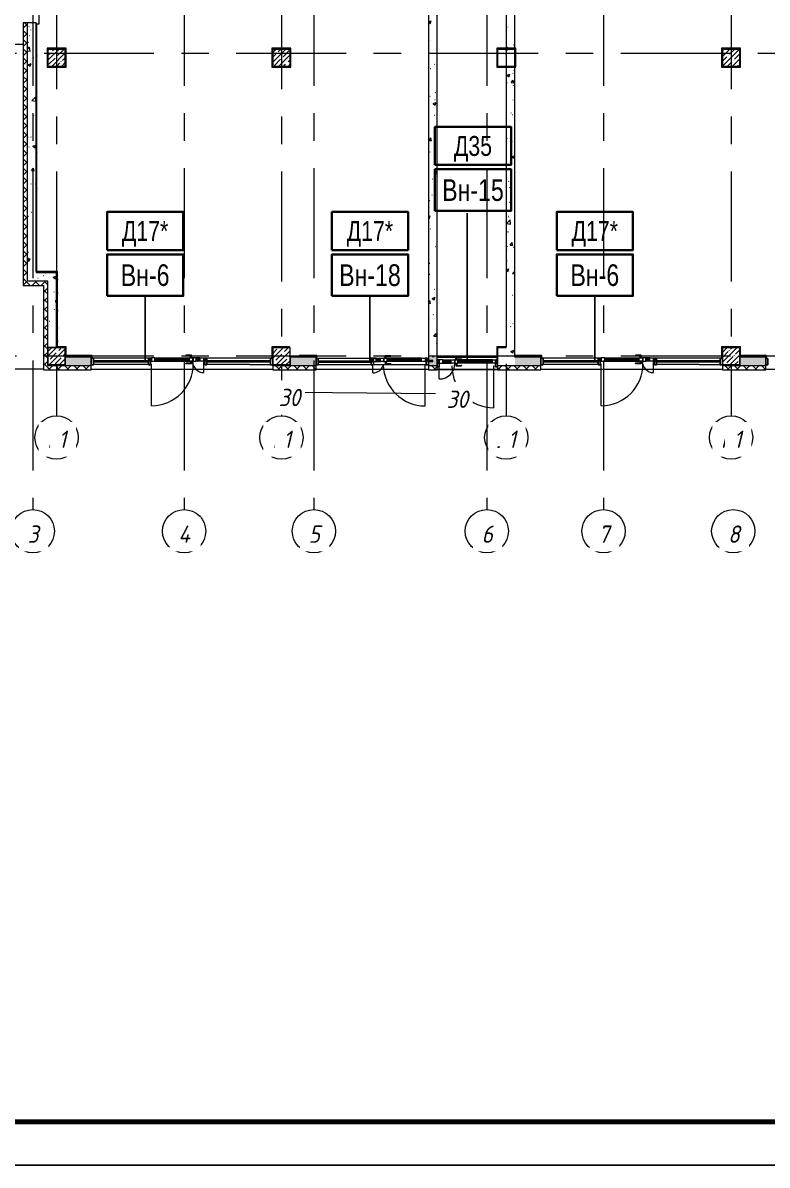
# Model space of a CAD drawing. Header units: metres. Extents: x 50 to 891, y -1294 to 247.
# Drawn here: x 467.6 to 553.7, y -1294 to -1162 of the extents above; entities that cross this region are included whole.
import ezdxf
from ezdxf.enums import TextEntityAlignment as Align

# ---------------------------------------------------------------- set-up
doc = ezdxf.new("R2010")
doc.units = ezdxf.units.M
doc.linetypes.add('Линия сетки', pattern=[22.225, 12.7, -3.175, 3.175, -3.175])
for name, color, linetype, lineweight in [('A-DETL-GENF', 1, 'Continuous', 9), ('A-DOOR', 1, 'Continuous', 9), ('A-GENM', 13, 'Continuous', 9), ('A-GLAZ-CURT', 1, 'Continuous', 9), ('A-GLAZ-CWMG', 1, 'Continuous', 9), ('S-GRID-IDEN', 9, 'Continuous', 9)]:
    doc.layers.add(name, color=color, linetype=linetype, lineweight=lineweight)
for name, color, linetype in [('ВИТРАЖИ', 1, 'Continuous'), ('ДВЕРИ', 5, 'Continuous'), ('МАРКИ', 3, 'Continuous'), ('ПЛАН', 8, 'Continuous'), ('РАМКА', 7, 'Continuous')]:
    doc.layers.add(name, color=color, linetype=linetype)
doc.styles.add('ISOCPEUR_I', font='isocpeui.ttf', dxfattribs={"width": 0.9, "height": 350})
doc.styles.add('ISOCPEUR_I_1', font='isocpeui.ttf', dxfattribs={"width": 0.9, "height": 250})
pattern_1 = [(45, (625.0524, -1463.4442), (-0.5303301, 0.5303301), []), (135, (625.0524, -1463.4442), (-0.5303301, -0.5303301), [])]
pattern_2 = [(50, (625.0524, -1463.4442), (3.643683, -0.31878), [0.381, -4.191]), (355, (625.0524, -1463.444), (-0.704858, 3.821138), [0.3048, -3.3528]), (100.451, (625.356, -1463.4707), (2.93885, 3.502334), [0.3238, -3.5618]), (46.184, (625.0524, -1462.428), (5.42158, -0.840855), [0.5715, -6.2865]), (96.636, (625.504, -1462.498), (4.74805, 4.94855), [0.4857, -5.3427]), (351.184, (625.0524, -1462.428), (4.7481, 4.94851), [0.4572, -5.0292]), (21, (625.5604, -1462.6822), (3.03229, -2.045303), [0.381, -4.191]), (326, (625.5604, -1462.682), (1.23604, 3.683765), [0.3048, -3.3528]), (71.451, (625.813, -1462.8526), (4.26834, 1.638427), [0.3238, -3.5618]), (37.5, (625.0524, -1463.4442), (0.0617735, 1.6911006), [0.03353, -3.27863, 0.03353, -3.37007, -3.3655]), (37.5, (625.0524, -1463.4442), (0.0617735, 1.6911006), [-6.71576, 0.03353, -3.33197]), (7.5, (625.0524, -1463.4442), (1.336394, 2.003611), [0.03353, -1.90703, 0.03353, -3.20243, -1.2827]), (7.5, (625.0524, -1463.4442), (1.336394, 2.003611), [-5.17652, 0.03353, -1.24917]), (327.5, (623.9196, -1463.4442), (2.7118167, -0.1145767), [0.03353, -1.23647, 0.03353, -9.18667]), (327.5, (623.9196, -1463.4442), (2.7118167, -0.1145767), [-1.30353, -3.92887, 0.03353, -5.22427]), (317.5, (623.4116, -1463.4442), (2.962585, 0.508536), [0.03353, -1.61747, 0.03353, -2.59791, -3.7338]), (317.5, (623.4116, -1463.4442), (2.962585, 0.508536), [-4.28244, 0.03353, -3.70027])]
pattern_3 = [(45, (625.0524, -1463.4442), (-0.5702463, 0.5702463), []), (45, (625.62266, -1463.4442), (-0.5702463, 0.5702463), [1.008065, -0.201615, 0.016765, -0.18485])]
pattern_4 = [(0, (625.0524, -1463.44417), (2.032, 0.508), [0.16764, -1.35636, 0.16764, -1.35636, -8.128]), (0, (625.0524, -1463.44417), (2.032, 0.508), [-3.048, 0.16764, -2.88036, 0.16764, -1.35636, -3.556]), (0, (625.0524, -1463.44417), (2.032, 0.508), [-7.62, 0.16764, -0.84836, 0.16764, -2.37236]), (120, (625.8144, -1463.19017), (-1.4559409, 1.5057636), [0.16764, -1.35636, 0.16764, -9.48436]), (120, (625.8144, -1463.19017), (-1.4559409, 1.5057636), [-1.69164, -1.35636, 0.16764, -2.88036, -5.08]), (120, (625.8144, -1463.19017), (-1.4559409, 1.5057636), [-6.096, 0.16764, -1.35636, 0.16764, -3.38836]), (120, (625.8144, -1463.19017), (-1.4559409, 1.5057636), [-7.78764, -0.84836, 0.16764, -2.37236]), (240, (626.0684, -1462.17417), (-0.5760591, -2.0137636), [0.16764, -1.35636, 0.16764, -9.48436]), (240, (626.0684, -1462.17417), (-0.5760591, -2.0137636), [-1.69164, -1.35636, 0.16764, -2.88036, -5.08]), (240, (626.0684, -1462.17417), (-0.5760591, -2.0137636), [-6.096, 0.16764, -1.35636, 0.16764, -3.38836]), (240, (626.0684, -1462.17417), (-0.5760591, -2.0137636), [-7.78764, -0.84836, 0.16764, -2.37236])]

# ---------------------------------------------------------------- blocks, each defined once
blk = doc.blocks.new('Прямоугольный импост - 50 x 150 мм-7358238--1Б')
at = {"layer": 'A-GLAZ-CWMG', "lineweight": 25}
for p, q in [((0, 75), (-50, 75)), ((-50, 75), (-50, -75)), ((0, -75), (0, 75)), ((-50, -75), (0, -75))]:
    blk.add_line(p, q, dxfattribs=at)
blk = doc.blocks.new('Системная панель - С остеклением-7358233--1Б')
at = {"layer": 'A-GLAZ-CURT', "lineweight": 18}
for p, q in [((637.5, 12.5), (-637.5, 12.5)), ((-637.5, 12.5), (-637.5, -12.5)), ((637.5, -12.5), (637.5, 12.5)), ((-637.5, -12.5), (637.5, -12.5))]:
    blk.add_line(p, q, dxfattribs=at)
blk = doc.blocks.new('Системная панель - С остеклением-7358275--1Б')
at = {"layer": 'A-GLAZ-CURT', "lineweight": 18}
for p, q in [((738, 13), (-738, 13)), ((-738, 13), (-738, -12)), ((738, -12), (738, 13)), ((-738, -12), (738, -12))]:
    blk.add_line(p, q, dxfattribs=at)
blk = doc.blocks.new('Прямоугольный импост - 50 x 150 мм-7358204--1Б')
at = {"layer": 'A-GLAZ-CWMG'}
for p, q in [((-385354, -45684), (-386629, -45684)), ((-385354, -45834), (-386629, -45834))]:
    blk.add_line(p, q, dxfattribs=at)
blk = doc.blocks.new('Прямоугольный импост - 50 x 150 мм-7358237--1Б')
at = {"layer": 'A-GLAZ-CWMG', "lineweight": 25}
for p, q in [((-50, 75), (0, 75)), ((-50, -75), (-50, 75)), ((0, 75), (0, -75)), ((0, -75), (-50, -75))]:
    blk.add_line(p, q, dxfattribs=at)
blk = doc.blocks.new('Прямоугольный импост - 50 x 150 мм-7358232--1Б')
at = {"layer": 'A-GLAZ-CWMG', "lineweight": 25}
for p, q in [((-25, 75), (25, 75)), ((-25, -75), (-25, 75)), ((25, 75), (25, -75)), ((25, -75), (-25, -75))]:
    blk.add_line(p, q, dxfattribs=at)
blk = doc.blocks.new('Прямоугольный импост - 50 x 150 мм-1438536--1Б')
at = {"layer": 'A-GLAZ-CWMG'}
for p, q in [((-383019, -45684), (-384004, -45684)), ((-383019, -45834), (-384004, -45834))]:
    blk.add_line(p, q, dxfattribs=at)
blk = doc.blocks.new('Прямоугольный импост - 50 x 150 мм-1446660--1Б')
at = {"layer": 'A-GLAZ-CWMG'}
for p, q in [((-388929, -45689), (-389419, -45689)), ((-388929, -45839), (-389419, -45839))]:
    blk.add_line(p, q, dxfattribs=at)
blk = doc.blocks.new('Дверь полуторка - 1300 x 2440 П _для витража_-7385797--1Б')
at = {"layer": 'A-DETL-GENF'}
for p, q in [((-524, 82), (-606, 82)), ((-606, 82), (-606, 5)), ((-606, 5), (-524, 5)), ((-524, 5), (-524, 82)), ((-524, 82), (276, 82)), ((276, 61), (-524, 61)), ((276, 55), (-524, 55)), ((-524, 39), (276, 39)), ((-524, 35), (276, 35)), ((276, 19), (-524, 19)), ((276, 13), (-524, 13)), ((-524, 5), (281, 5)), ((276, 5), (276, 82)), ((276, 82), (357, 82)), ((357, 5), (276, 5)), ((429, 82), (347, 82)), ((347, 82), (347, 5)), ((347, 5), (429, 5)), ((357, 82), (357, 5)), ((524, 5), (424, 5)), ((429, 5), (429, 82)), ((524, 82), (429, 82)), ((429, 61), (524, 61)), ((429, 55), (524, 55)), ((524, 39), (429, 39)), ((524, 35), (429, 35)), ((429, 19), (524, 19)), ((429, 13), (524, 13)), ((524, 5), (524, 82)), ((524, 82), (605, 82)), ((605, 5), (524, 5)), ((605, 82), (605, 5))]:
    blk.add_line(p, q, dxfattribs=at)
at = {"layer": 'A-DOOR'}
for p, q in [((-651, 5), (-651, 82)), ((-651, 82), (-606, 82)), ((-606, 5), (-651, 5)), ((-606, 82), (-606, 5)), ((605, 5), (605, 82)), ((605, 82), (650, 82)), ((650, 5), (605, 5)), ((605, -258), (605, 5)), ((650, 82), (650, 5)), ((-606, -1023), (-606, -55))]:
    blk.add_line(p, q, dxfattribs=at)
for centre, radius, start, end in [((605, 5), 263, 180, 270), ((-606, -55), 968, 270, 0)]:
    blk.add_arc(centre, radius, start, end, dxfattribs=at)
at = {"layer": 'A-GENM'}
for p, q in [((187, 139), (187, 133)), ((292, 130), (190, 130)), ((320, 142), (191, 142)), ((297, 98), (292, 130)), ((293, 82), (293, 98)), ((293, 98), (325, 98)), ((325, 82), (293, 82)), ((325, 5), (293, 5)), ((293, 5), (293, -11)), ((322, 98), (320, 142)), ((325, 98), (325, 82)), ((325, -11), (325, 5)), ((187, -52), (187, -46)), ((292, -43), (190, -43)), ((320, -55), (191, -55)), ((297, -11), (292, -43)), ((293, -11), (325, -11)), ((322, -11), (320, -55))]:
    blk.add_line(p, q, dxfattribs=at)
for centre, radius, start, end in [((191, 139), 3.06, 86.3413, 180), ((190, 133), 2.92, 180, 270), ((190, -46), 2.92, 90, 180), ((191, -52), 3.06, 180, 273.6587)]:
    blk.add_arc(centre, radius, start, end, dxfattribs=at)
blk = doc.blocks.new('Прямоугольный импост - 50 x 150 мм-7388024--1Б')
at = {"layer": 'A-GLAZ-CWMG', "lineweight": 25}
for p, q in [((-50, 75), (0, 75)), ((-50, -75), (-50, 75)), ((0, 75), (0, -75)), ((0, -75), (-50, -75))]:
    blk.add_line(p, q, dxfattribs=at)
blk = doc.blocks.new('Прямоугольный импост - 50 x 150 мм-7388027--1Б')
at = {"layer": 'A-GLAZ-CWMG', "lineweight": 25}
for p, q in [((0, 75), (-50, 75)), ((-50, 75), (-50, -75)), ((0, -75), (0, 75)), ((-50, -75), (0, -75))]:
    blk.add_line(p, q, dxfattribs=at)
blk = doc.blocks.new('Дверь полуторка - 1400 x 2440 П _для витража_ 2-7457957--1Б')
at = {"layer": 'A-DETL-GENF'}
for p, q in [((-656, -82), (-656, -5)), ((-656, -5), (-574, -5)), ((-574, -82), (-656, -82)), ((-574, -5), (-574, -82)), ((-574, -5), (231, -5)), ((226, -13), (-574, -13)), ((226, -19), (-574, -19)), ((-574, -35), (226, -35)), ((-574, -39), (226, -39)), ((226, -55), (-574, -55)), ((226, -61), (-574, -61)), ((-574, -82), (226, -82)), ((226, -5), (226, -82)), ((307, -5), (226, -5)), ((226, -82), (307, -82)), ((297, -82), (297, -5)), ((297, -5), (379, -5)), ((379, -82), (297, -82)), ((307, -82), (307, -5)), ((574, -5), (374, -5)), ((379, -5), (379, -82)), ((379, -13), (574, -13)), ((379, -19), (574, -19)), ((574, -35), (379, -35)), ((574, -39), (379, -39)), ((379, -55), (574, -55)), ((379, -61), (574, -61)), ((574, -82), (379, -82)), ((655, -5), (574, -5)), ((574, -5), (574, -82)), ((574, -82), (655, -82)), ((655, -82), (655, -5))]:
    blk.add_line(p, q, dxfattribs=at)
at = {"layer": 'A-DOOR'}
for p, q in [((-606, 1023), (-606, 55)), ((655, 358), (655, -5)), ((-701, -5), (-701, -82)), ((-656, -5), (-701, -5)), ((-701, -82), (-656, -82)), ((-656, -82), (-656, -5)), ((700, -5), (655, -5)), ((655, -5), (655, -82)), ((655, -82), (700, -82)), ((700, -82), (700, -5))]:
    blk.add_line(p, q, dxfattribs=at)
for centre, radius, start, end in [((-606, 55), 968, 360, 90), ((655, -5), 363, 90, 180)]:
    blk.add_arc(centre, radius, start, end, dxfattribs=at)
at = {"layer": 'A-GENM'}
for p, q in [((137, 52), (137, 46)), ((242, 43), (140, 43)), ((270, 55), (141, 55)), ((247, 11), (242, 43)), ((243, -5), (243, 11)), ((243, 11), (275, 11)), ((272, 11), (270, 55)), ((275, 11), (275, -5)), ((137, -139), (137, -133)), ((242, -130), (140, -130)), ((270, -142), (141, -142)), ((247, -98), (242, -130)), ((275, -5), (243, -5)), ((275, -82), (243, -82)), ((243, -82), (243, -98)), ((243, -98), (275, -98)), ((272, -98), (270, -142)), ((275, -98), (275, -82))]:
    blk.add_line(p, q, dxfattribs=at)
for centre, radius, start, end in [((141, 52), 3.06, 86.3413, 180), ((140, 46), 2.92, 180, 270), ((140, -133), 2.92, 90, 180), ((141, -139), 3.06, 180, 273.6587)]:
    blk.add_arc(centre, radius, start, end, dxfattribs=at)
blk = doc.blocks.new('Системная панель - С остеклением-7460023--1Б')
at = {"layer": 'A-GLAZ-CURT', "lineweight": 18}
for p, q in [((613.5, 12.5), (-613.5, 12.5)), ((-613.5, 12.5), (-613.5, -12.5)), ((613.5, -12.5), (613.5, 12.5)), ((-613.5, -12.5), (613.5, -12.5))]:
    blk.add_line(p, q, dxfattribs=at)
blk = doc.blocks.new('Окно витражное с фрамугой - Окно витражное с фрамугой-7390895--1Б')
at = {"layer": 'A-GLAZ-CURT', "lineweight": 18}
for p, q in [((50, 25), (-50, 25)), ((-50, 25), (-50, 0)), ((50, 0), (50, 25)), ((-50, 0), (50, 0))]:
    blk.add_line(p, q, dxfattribs=at)
blk = doc.blocks.new('Прямоугольный импост - 50 x 150 мм-7460015--1Б')
at = {"layer": 'A-GLAZ-CWMG'}
for p, q in [((-402202, -45690), (-403429, -45691)), ((-402202, -45840), (-403429, -45841))]:
    blk.add_line(p, q, dxfattribs=at)
blk = doc.blocks.new('Прямоугольный импост - 50 x 150 мм-7358475--1Б')
at = {"layer": 'A-GLAZ-CWMG', "lineweight": 25}
for p, q in [((-25, 75), (25, 75)), ((-25, -75), (-25, 75)), ((25, 75), (25, -75)), ((25, -75), (-25, -75))]:
    blk.add_line(p, q, dxfattribs=at)
blk = doc.blocks.new('Прямоугольный импост - 50 x 150 мм-7390886--1Б')
at = {"layer": 'A-GLAZ-CWMG'}
for p, q in [((-401197, -45690), (-401649, -45690)), ((-401197, -45840), (-401649, -45840))]:
    blk.add_line(p, q, dxfattribs=at)
blk = doc.blocks.new('Прямоугольный импост - 50 x 150 мм-6967386--1Б')
at = {"layer": 'A-GLAZ-CWMG'}
for p, q in [((-400929, -45689), (-401197, -45690)), ((-400929, -45839), (-401197, -45840))]:
    blk.add_line(p, q, dxfattribs=at)
blk = doc.blocks.new('Прямоугольный импост - 50 x 150 мм-7460021--1Б')
at = {"layer": 'A-GLAZ-CWMG'}
for p, q in [((-401649, -45690), (-402152, -45690)), ((-401649, -45840), (-402152, -45840))]:
    blk.add_line(p, q, dxfattribs=at)
blk = doc.blocks.new('Дверь полуторка - 1300 x 2440 П _для витража_-7385846--1Б')
at = {"layer": 'A-DETL-GENF'}
for p, q in [((-606, -82), (-606, -5)), ((-606, -5), (-524, -5)), ((-524, -82), (-606, -82)), ((-524, -5), (-524, -82)), ((-524, -5), (281, -5)), ((276, -13), (-524, -13)), ((276, -19), (-524, -19)), ((-524, -35), (276, -35)), ((-524, -39), (276, -39)), ((276, -55), (-524, -55)), ((276, -61), (-524, -61)), ((-524, -82), (276, -82)), ((276, -5), (276, -82)), ((357, -5), (276, -5)), ((276, -82), (357, -82)), ((347, -82), (347, -5)), ((347, -5), (429, -5)), ((429, -82), (347, -82)), ((357, -82), (357, -5)), ((524, -5), (424, -5)), ((429, -5), (429, -82)), ((429, -13), (524, -13)), ((429, -19), (524, -19)), ((524, -35), (429, -35)), ((524, -39), (429, -39)), ((429, -55), (524, -55)), ((429, -61), (524, -61)), ((524, -82), (429, -82)), ((605, -5), (524, -5)), ((524, -5), (524, -82)), ((524, -82), (605, -82)), ((605, -82), (605, -5))]:
    blk.add_line(p, q, dxfattribs=at)
at = {"layer": 'A-DOOR'}
for p, q in [((-606, 1023), (-606, 75)), ((605, 258), (605, 75)), ((-651, -5), (-651, -82)), ((-606, -5), (-651, -5)), ((-651, -82), (-606, -82)), ((-606, -82), (-606, -5)), ((650, -5), (605, -5)), ((605, -5), (605, -82)), ((605, -82), (650, -82)), ((650, -82), (650, -5))]:
    blk.add_line(p, q, dxfattribs=at)
for centre, radius, start, end in [((-606, 55), 968, 1.1872, 90), ((605, -5), 263, 90, 162.1787)]:
    blk.add_arc(centre, radius, start, end, dxfattribs=at)
at = {"layer": 'A-GENM'}
for p, q in [((187, 52), (187, 46)), ((292, 43), (190, 43)), ((320, 55), (191, 55)), ((297, 11), (292, 43)), ((293, -5), (293, 11)), ((293, 11), (325, 11)), ((322, 11), (320, 55)), ((325, 11), (325, -5)), ((187, -139), (187, -133)), ((292, -130), (190, -130)), ((320, -142), (191, -142)), ((297, -98), (292, -130)), ((325, -5), (293, -5)), ((325, -82), (293, -82)), ((293, -82), (293, -98)), ((293, -98), (325, -98)), ((322, -98), (320, -142)), ((325, -98), (325, -82))]:
    blk.add_line(p, q, dxfattribs=at)
for centre, radius, start, end in [((191, 52), 3.06, 86.3413, 180), ((190, 46), 2.92, 180, 270), ((190, -133), 2.92, 90, 180), ((191, -139), 3.06, 180, 273.6587)]:
    blk.add_arc(centre, radius, start, end, dxfattribs=at)
blk = doc.blocks.new('Ось сетки - Заголовок сетки - Окружность 5 мм-84278--1Б')
at = {"layer": 'S-GRID-IDEN'}
blk.add_circle((0, 0), 5, dxfattribs=at)

msp = doc.modelspace()

# ---------------------------------------------------------------- hatches: boundary and pattern name
at = {"layer": 'ПЛАН', "lineweight": 13}
h = msp.add_hatch(dxfattribs=at)
h.set_pattern_fill('FP_5', color=8, scale=0.005, style=0, pattern_type=2)
h.set_pattern_definition(pattern_2)
h.paths.add_polyline_path([(515.55, -1200.61), (515.55, -1125.32), (514.55, -1125.32), (514.55, -1200.61)])
h = msp.add_hatch(dxfattribs=at)
h.set_pattern_fill('FP_5', color=8, scale=0.005, style=0, pattern_type=2)
h.set_pattern_definition(pattern_2)
h.paths.add_polyline_path([(524.55, -1200.61), (524.55, -1125.32), (523.55, -1125.32), (523.55, -1200.61)])
h = msp.add_hatch(dxfattribs=at)
h.set_pattern_fill('FP_3', color=8, scale=0.005, style=0, pattern_type=2)
h.set_pattern_definition(pattern_1)
h.paths.add_polyline_path([(467.67, -1191.84), (468.17, -1191.84), (468.17, -1161.99), (467.67, -1161.99), (467.67, -1191.5)])
h = msp.add_hatch(dxfattribs=at)
h.set_pattern_fill('FP_5', color=8, scale=0.005, style=0, pattern_type=2)
h.set_pattern_definition(pattern_2)
h.paths.add_polyline_path([(469.17, -1190.84), (469.17, -1161.99), (468.17, -1161.99), (468.17, -1190.84)])
h = msp.add_hatch(dxfattribs=at)
h.set_pattern_fill('FP_4', color=8, scale=0.005, style=0, pattern_type=2)
h.set_pattern_definition(pattern_4)
h.paths.add_polyline_path([(469.17, -1190.74), (469.27, -1190.74), (469.27, -1162.09), (469.17, -1162.09), (469.17, -1172.89)])
h = msp.add_hatch(dxfattribs=at)
h.set_pattern_fill('FP_4', color=8, scale=0.005, style=0, pattern_type=2)
h.set_pattern_definition(pattern_4)
h.paths.add_polyline_path([(470.55, -1167.12), (470.55, -1164.92), (470.45, -1164.92), (470.45, -1167.12)])
h = msp.add_hatch(dxfattribs=at)
h.set_pattern_fill('FP_4', color=8, scale=0.005, style=0, pattern_type=2)
h.set_pattern_definition(pattern_4)
h.paths.add_polyline_path([(472.55, -1165.02), (472.55, -1164.92), (470.55, -1164.92), (470.55, -1165.02)])
h = msp.add_hatch(dxfattribs=at)
h.set_pattern_fill('FP_1', color=8, scale=0.005, style=0, pattern_type=2)
h.set_pattern_definition(pattern_3)
h.paths.add_polyline_path([(470.55, -1167.02), (472.55, -1167.02), (472.55, -1165.02), (470.55, -1165.02)])
h = msp.add_hatch(dxfattribs=at)
h.set_pattern_fill('FP_4', color=8, scale=0.005, style=0, pattern_type=2)
h.set_pattern_definition(pattern_4)
h.paths.add_polyline_path([(496.55, -1167.12), (496.55, -1165.02), (496.45, -1165.02), (496.45, -1167.12)])
h = msp.add_hatch(dxfattribs=at)
h.set_pattern_fill('FP_1', color=8, scale=0.005, style=0, pattern_type=2)
h.set_pattern_definition(pattern_3)
h.paths.add_polyline_path([(496.55, -1167.02), (498.55, -1167.02), (498.55, -1165.02), (496.55, -1165.02)])
h = msp.add_hatch(dxfattribs=at)
h.set_pattern_fill('FP_4', color=8, scale=0.005, style=0, pattern_type=2)
h.set_pattern_definition(pattern_4)
h.paths.add_polyline_path([(522.55, -1167.12), (522.55, -1165.02), (522.45, -1165.02), (522.45, -1167.12)])
h = msp.add_hatch(dxfattribs=at)
h.set_pattern_fill('FP_5', color=8, scale=0.005, style=0, pattern_type=2)
h.set_pattern_definition(pattern_2)
h.paths.add_polyline_path([(522.55, -1167.02), (523.55, -1167.02), (523.55, -1165.02), (522.55, -1165.02)])
h = msp.add_hatch(dxfattribs=at)
h.set_pattern_fill('FP_4', color=8, scale=0.005, style=0, pattern_type=2)
h.set_pattern_definition(pattern_4)
h.paths.add_polyline_path([(524.65, -1167.02), (524.65, -1165.02), (524.55, -1165.02), (524.55, -1167.02)])
h = msp.add_hatch(dxfattribs=at)
h.set_pattern_fill('FP_4', color=8, scale=0.005, style=0, pattern_type=2)
h.set_pattern_definition(pattern_4)
h.paths.add_polyline_path([(550.55, -1165.02), (550.55, -1164.92), (548.55, -1164.92), (548.55, -1165.02)])
h = msp.add_hatch(dxfattribs=at)
h.set_pattern_fill('FP_1', color=8, scale=0.005, style=0, pattern_type=2)
h.set_pattern_definition(pattern_3)
h.paths.add_polyline_path([(548.55, -1167.02), (550.55, -1167.02), (550.55, -1165.02), (548.55, -1165.02)])
h = msp.add_hatch(dxfattribs=at)
h.set_pattern_fill('FP_4', color=8, scale=0.005, style=0, pattern_type=2)
h.set_pattern_definition(pattern_4)
h.paths.add_polyline_path([(470.55, -1167.12), (472.65, -1167.12), (472.65, -1167.02), (470.55, -1167.02)])
h = msp.add_hatch(dxfattribs=at)
h.set_pattern_fill('FP_4', color=8, scale=0.005, style=0, pattern_type=2)
h.set_pattern_definition(pattern_4)
h.paths.add_polyline_path([(548.55, -1167.12), (550.65, -1167.12), (550.65, -1167.02), (548.55, -1167.02)])
h = msp.add_hatch(dxfattribs=at)
h.set_pattern_fill('FP_3', color=8, scale=0.005, style=0, pattern_type=2)
h.set_pattern_definition(pattern_1)
h.paths.add_polyline_path([(470.55, -1192.34), (470.55, -1191.84), (467.67, -1191.84), (467.67, -1192.34), (470.05, -1192.34)])
h = msp.add_hatch(dxfattribs=at)
h.set_pattern_fill('FP_5', color=8, scale=0.005, style=0, pattern_type=2)
h.set_pattern_definition(pattern_2)
h.paths.add_polyline_path([(471.55, -1191.84), (471.55, -1190.84), (468.17, -1190.84), (468.17, -1191.84), (470.97, -1191.84)])
h = msp.add_hatch(dxfattribs=at)
h.set_pattern_fill('FP_5', color=8, scale=0.005, style=0, pattern_type=2)
h.set_pattern_definition(pattern_2)
h.paths.add_polyline_path([(470.55, -1201.61), (471.55, -1201.61), (471.55, -1201.52), (470.55, -1201.52)])
h.paths.add_polyline_path([(470.55, -1199.52), (471.55, -1199.52), (471.55, -1191.84), (470.55, -1191.84), (470.55, -1192.34)])
h = msp.add_hatch(dxfattribs=at)
h.set_pattern_fill('FP_4', color=8, scale=0.005, style=0, pattern_type=2)
h.set_pattern_definition(pattern_4)
h.paths.add_polyline_path([(471.65, -1199.42), (471.65, -1190.74), (471.55, -1190.74), (471.55, -1199.42)])
h = msp.add_hatch(dxfattribs=at)
h.set_pattern_fill('FP_3', color=8, scale=0.005, style=0, pattern_type=2)
h.set_pattern_definition(pattern_1)
h.paths.add_polyline_path([(470.55, -1202.11), (470.55, -1192.34), (470.05, -1192.34), (470.05, -1202.11)])
h = msp.add_hatch(dxfattribs=at)
h.set_pattern_fill('FP_1', color=8, scale=0.005, style=0, pattern_type=2)
h.set_pattern_definition(pattern_3)
h.paths.add_polyline_path([(470.55, -1201.52), (472.55, -1201.52), (472.55, -1199.52), (470.55, -1199.52), (470.55, -1200.8)])
h = msp.add_hatch(dxfattribs=at)
h.set_pattern_fill('FP_4', color=8, scale=0.005, style=0, pattern_type=2)
h.set_pattern_definition(pattern_4)
h.paths.add_polyline_path([(496.45, -1200.77), (496.55, -1200.77), (496.55, -1199.52), (496.45, -1199.52)])
h = msp.add_hatch(dxfattribs=at)
h.set_pattern_fill('FP_1', color=8, scale=0.005, style=0, pattern_type=2)
h.set_pattern_definition(pattern_3)
h.paths.add_polyline_path([(496.55, -1201.52), (498.55, -1201.52), (498.55, -1199.52), (496.55, -1199.52)])
h = msp.add_hatch(dxfattribs=at)
h.set_pattern_fill('FP_4', color=8, scale=0.005, style=0, pattern_type=2)
h.set_pattern_definition(pattern_4)
h.paths.add_polyline_path([(522.55, -1200.77), (522.55, -1199.52), (522.45, -1199.52), (522.45, -1200.77)])
h = msp.add_hatch(dxfattribs=at)
h.set_pattern_fill('FP_4', color=8, scale=0.005, style=0, pattern_type=2)
h.set_pattern_definition(pattern_4)
h.paths.add_polyline_path([(548.55, -1199.52), (550.55, -1199.52), (550.55, -1199.42), (548.45, -1199.42), (548.45, -1199.52)])
h = msp.add_hatch(dxfattribs=at)
h.set_pattern_fill('FP_1', color=8, scale=0.005, style=0, pattern_type=2)
h.set_pattern_definition(pattern_3)
h.paths.add_polyline_path([(548.55, -1201.52), (550.55, -1201.52), (550.55, -1199.52), (548.55, -1199.52)])
h = msp.add_hatch(dxfattribs=at)
h.set_pattern_fill('FP_5', color=8, scale=0.005, style=0, pattern_type=2)
h.set_pattern_definition(pattern_2)
h.paths.add_polyline_path([(617.47, -1201.61), (617.47, -1200.61), (606.55, -1200.61), (606.55, -1201.61), (614.05, -1201.61)])
h.paths.add_polyline_path([(585.55, -1201.61), (585.55, -1200.61), (576.55, -1200.61), (576.55, -1201.52), (574.55, -1201.52), (574.55, -1201.61), (585.28, -1201.61)])
h.paths.add_polyline_path([(553.55, -1201.61), (553.55, -1200.61), (550.55, -1200.61), (550.55, -1201.52), (548.55, -1201.52), (548.55, -1201.61), (551.84, -1201.61)])
h.paths.add_polyline_path([(527.55, -1201.61), (527.55, -1200.61), (524.55, -1200.61), (524.55, -1201.52), (522.55, -1201.52), (522.55, -1201.61), (526.96, -1201.61)])
h.paths.add_polyline_path([(514.55, -1201.61), (515.55, -1201.61), (515.55, -1200.61), (514.55, -1200.61)])
h.paths.add_polyline_path([(501.55, -1201.61), (501.55, -1200.61), (498.55, -1200.61), (498.55, -1201.52), (496.55, -1201.52), (496.55, -1201.61)])
h.paths.add_polyline_path([(475.55, -1201.61), (475.55, -1200.61), (472.55, -1200.61), (472.55, -1201.52), (471.55, -1201.52), (471.55, -1201.61)])
h = msp.add_hatch(dxfattribs=at)
h.set_pattern_fill('FP_4', color=8, scale=0.005, style=0, pattern_type=2)
h.set_pattern_definition(pattern_4)
h.paths.add_polyline_path([(527.55, -1200.77), (527.65, -1200.77), (527.65, -1200.42), (527.55, -1200.42), (527.55, -1200.52)])
h = msp.add_hatch(dxfattribs=at)
h.set_pattern_fill('FP_4', color=8, scale=0.005, style=0, pattern_type=2)
h.set_pattern_definition(pattern_4)
h.paths.add_polyline_path([(553.55, -1200.52), (553.55, -1200.42), (550.55, -1200.42), (550.55, -1200.52), (551.84, -1200.52)])
h = msp.add_hatch(dxfattribs=at)
h.set_pattern_fill('FP_3', color=8, scale=0.005, style=0, pattern_type=2)
h.set_pattern_definition(pattern_1)
h.paths.add_polyline_path([(617.97, -1202.11), (617.97, -1201.61), (606.55, -1201.61), (606.55, -1202.11), (614.05, -1202.11)])
h.paths.add_polyline_path([(582.94, -1202.11), (585.55, -1202.11), (585.55, -1201.61), (574.55, -1201.61), (574.55, -1202.11), (576.72, -1202.11)])
h.paths.add_polyline_path([(553.55, -1202.11), (553.55, -1201.61), (548.55, -1201.61), (548.55, -1202.11), (551.84, -1202.11)])
h.paths.add_polyline_path([(526.96, -1202.11), (527.55, -1202.11), (527.55, -1201.61), (522.55, -1201.61), (522.55, -1202.11)])
h.paths.add_polyline_path([(514.55, -1202.11), (515.55, -1202.11), (515.55, -1201.61), (514.55, -1201.61)])
h.paths.add_polyline_path([(496.55, -1202.11), (501.55, -1202.11), (501.55, -1201.61), (496.55, -1201.61)])
h.paths.add_polyline_path([(475.55, -1202.11), (475.55, -1201.61), (470.55, -1201.61), (470.55, -1202.11), (471.55, -1202.11)])

# ---------------------------------------------------------------- linework, layer by layer
at = {"layer": 'ДВЕРИ', "color": 1, "lineweight": 35}
for points in [[(515.3, -1178.42), (524.1, -1178.42), (524.1, -1174.02), (515.3, -1174.02)], [(477.39, -1188.25), (486.19, -1188.25), (486.19, -1183.85), (477.39, -1183.85)], [(503.39, -1188.25), (512.19, -1188.25), (512.19, -1183.85), (503.39, -1183.85)], [(529.39, -1188.25), (538.19, -1188.25), (538.19, -1183.85), (529.39, -1183.85)]]:
    msp.add_lwpolyline(points, close=True, dxfattribs=at)
at = {"layer": 'МАРКИ', "color": 1, "lineweight": 25}
for p, q in [((519.01, -1200.95), (519.01, -1183.97)), ((481.79, -1201.05), (481.79, -1193.55)), ((507.79, -1201.05), (507.79, -1193.55)), ((533.79, -1201.05), (533.79, -1193.55))]:
    msp.add_line(p, q, dxfattribs=at)
at = {"layer": 'МАРКИ', "color": 1, "lineweight": 35}
for points in [[(515.3, -1183.72), (524.1, -1183.72), (524.1, -1178.92), (515.3, -1178.92)], [(477.39, -1193.55), (486.19, -1193.55), (486.19, -1188.75), (477.39, -1188.75)], [(503.39, -1193.55), (512.19, -1193.55), (512.19, -1188.75), (503.39, -1188.75)], [(529.39, -1193.55), (538.19, -1193.55), (538.19, -1188.75), (529.39, -1188.75)]]:
    msp.add_lwpolyline(points, close=True, dxfattribs=at)
at = {"layer": 'ПЛАН', "color": 8, "linetype": 'Линия сетки', "lineweight": 13}
for p, q in [((468.8, -1067.66), (468.8, -1218.24)), ((486.3, -1067.66), (486.3, -1218.24)), ((501.3, -1067.66), (501.3, -1218.24)), ((521.3, -1067.66), (521.3, -1218.24)), ((534.8, -1067.66), (534.8, -1218.24)), ((471.55, -1156.96), (471.55, -1207.41)), ((497.55, -1156.96), (497.55, -1207.41)), ((523.55, -1156.96), (523.55, -1207.41)), ((549.55, -1156.96), (549.55, -1207.41)), ((638.38, -1165.52), (428.25, -1165.52)), ((638.38, -1200.52), (428.25, -1200.52))]:
    msp.add_line(p, q, dxfattribs=at)
at = {"layer": 'ПЛАН', "color": 8, "lineweight": 13}
for p, q in [((469.52, -1162.09), (469.52, -1125.32)), ((514.55, -1125.32), (514.55, -1202.11)), ((515.55, -1200.61), (515.55, -1125.32)), ((523.55, -1125.32), (523.55, -1165.02)), ((524.55, -1200.42), (524.55, -1125.32)), ((467.67, -1161.99), (467.67, -1192.34)), ((469.17, -1161.99), (467.67, -1161.99)), ((468.17, -1191.84), (468.17, -1161.99)), ((469.17, -1190.74), (469.17, -1161.99)), ((469.17, -1161.99), (469.17, -1190.74)), ((469.27, -1190.74), (469.27, -1162.09)), ((469.27, -1162.09), (469.52, -1162.09)), ((467.67, -1164.49), (452.55, -1164.49)), ((470.45, -1164.92), (470.45, -1167.12)), ((472.65, -1164.92), (470.45, -1164.92)), ((472.55, -1165.02), (470.55, -1165.02)), ((470.55, -1165.02), (470.55, -1167.02)), ((470.55, -1167.02), (470.55, -1165.02)), ((470.55, -1165.02), (472.55, -1165.02)), ((472.55, -1167.02), (472.55, -1165.02)), ((472.55, -1165.02), (472.55, -1167.02)), ((472.65, -1167.12), (472.65, -1164.92)), ((498.65, -1164.92), (496.45, -1164.92)), ((496.45, -1164.92), (496.45, -1167.12)), ((498.55, -1165.02), (496.55, -1165.02)), ((496.55, -1165.02), (496.55, -1167.02)), ((496.55, -1165.02), (498.55, -1165.02)), ((496.55, -1167.02), (496.55, -1165.02)), ((498.55, -1167.02), (498.55, -1165.02)), ((498.55, -1165.02), (498.55, -1167.02)), ((498.65, -1167.12), (498.65, -1164.92)), ((524.65, -1164.92), (522.45, -1164.92)), ((522.45, -1164.92), (522.45, -1167.12)), ((523.55, -1165.02), (522.55, -1165.02)), ((522.55, -1165.02), (522.55, -1167.02)), ((522.55, -1165.02), (524.55, -1165.02)), ((522.55, -1167.02), (522.55, -1165.02)), ((524.55, -1165.02), (524.55, -1167.02)), ((524.65, -1167.12), (524.65, -1164.92)), ((548.45, -1164.92), (548.45, -1167.12)), ((550.65, -1164.92), (548.45, -1164.92)), ((550.55, -1165.02), (548.55, -1165.02)), ((548.55, -1165.02), (548.55, -1167.02)), ((548.55, -1167.02), (548.55, -1165.02)), ((548.55, -1165.02), (550.55, -1165.02)), ((550.55, -1167.02), (550.55, -1165.02)), ((550.55, -1165.02), (550.55, -1167.02)), ((550.65, -1167.12), (550.65, -1164.92)), ((470.45, -1167.12), (472.65, -1167.12)), ((470.55, -1167.02), (472.55, -1167.02)), ((472.55, -1167.02), (470.55, -1167.02)), ((496.45, -1167.12), (498.65, -1167.12)), ((496.55, -1167.02), (498.55, -1167.02)), ((498.55, -1167.02), (496.55, -1167.02)), ((522.45, -1167.12), (524.65, -1167.12)), ((522.55, -1167.02), (523.55, -1167.02)), ((524.55, -1167.02), (522.55, -1167.02)), ((523.55, -1167.02), (523.55, -1199.42)), ((548.45, -1167.12), (550.65, -1167.12)), ((548.55, -1167.02), (550.55, -1167.02)), ((550.55, -1167.02), (548.55, -1167.02)), ((470.55, -1191.84), (468.17, -1191.84)), ((469.17, -1190.74), (469.17, -1190.84)), ((471.55, -1190.84), (469.17, -1190.84)), ((469.17, -1190.84), (471.55, -1190.84)), ((471.65, -1190.74), (469.27, -1190.74)), ((470.55, -1199.52), (470.55, -1191.84)), ((471.55, -1199.42), (471.55, -1190.84)), ((471.55, -1190.84), (471.55, -1199.42)), ((471.65, -1199.42), (471.65, -1190.74)), ((467.67, -1192.34), (470.05, -1192.34)), ((470.05, -1192.34), (470.05, -1202.11)), ((470.55, -1201.52), (470.55, -1199.52)), ((470.55, -1199.52), (471.55, -1199.52)), ((471.55, -1199.52), (470.55, -1199.52)), ((470.55, -1199.52), (470.55, -1201.52)), ((471.55, -1199.42), (471.55, -1199.52)), ((472.55, -1199.52), (471.55, -1199.52)), ((471.55, -1199.52), (472.55, -1199.52)), ((472.65, -1199.42), (471.65, -1199.42)), ((472.55, -1200.61), (472.55, -1199.52)), ((472.55, -1199.52), (472.55, -1200.52)), ((472.65, -1200.42), (472.65, -1199.42)), ((498.5, -1199.42), (496.45, -1199.42)), ((496.45, -1199.42), (496.45, -1200.77)), ((498.55, -1199.52), (496.55, -1199.52)), ((496.55, -1199.52), (496.55, -1201.52)), ((496.55, -1199.52), (498.5, -1199.52)), ((496.55, -1200.77), (496.55, -1199.52)), ((498.5, -1199.52), (498.5, -1199.42)), ((498.55, -1200.61), (498.55, -1199.52)), ((523.55, -1199.42), (522.45, -1199.42)), ((522.45, -1199.42), (522.45, -1200.77)), ((523.55, -1199.52), (522.55, -1199.52)), ((522.55, -1199.52), (522.55, -1201.52)), ((522.55, -1199.52), (523.55, -1199.52)), ((522.55, -1200.77), (522.55, -1199.52)), ((523.55, -1199.52), (523.55, -1199.42)), ((550.65, -1199.42), (548.45, -1199.42)), ((548.45, -1199.42), (548.45, -1200.77)), ((550.55, -1199.52), (548.55, -1199.52)), ((548.55, -1199.52), (548.55, -1201.52)), ((548.55, -1199.52), (550.55, -1199.52)), ((548.55, -1200.77), (548.55, -1199.52)), ((550.55, -1200.61), (550.55, -1199.52)), ((550.55, -1199.52), (550.55, -1200.52)), ((550.65, -1200.42), (550.65, -1199.42)), ((472.55, -1200.52), (475.55, -1200.52)), ((472.55, -1201.52), (472.55, -1200.61)), ((475.55, -1200.61), (472.55, -1200.61)), ((472.55, -1200.61), (472.55, -1201.52)), ((475.65, -1200.42), (472.65, -1200.42)), ((475.55, -1200.52), (475.55, -1200.77)), ((475.55, -1202.11), (475.55, -1200.61)), ((475.55, -1200.77), (475.65, -1200.77)), ((475.65, -1200.77), (475.65, -1200.42)), ((496.45, -1200.77), (496.55, -1200.77)), ((498.55, -1201.52), (498.55, -1200.61)), ((501.55, -1200.61), (498.55, -1200.61)), ((498.55, -1200.61), (498.55, -1201.52)), ((501.65, -1200.42), (499.6, -1200.42)), ((499.6, -1200.42), (499.6, -1200.52)), ((499.6, -1200.52), (501.55, -1200.52)), ((501.55, -1200.52), (501.55, -1200.77)), ((501.55, -1202.11), (501.55, -1200.61)), ((501.55, -1200.77), (501.65, -1200.77)), ((501.65, -1200.77), (501.65, -1200.42)), ((515.55, -1202.11), (515.55, -1200.61)), ((515.55, -1200.61), (522.45, -1200.61)), ((522.45, -1200.77), (522.55, -1200.77)), ((527.65, -1200.42), (524.55, -1200.42)), ((524.55, -1200.42), (524.55, -1200.52)), ((524.55, -1200.61), (524.55, -1200.52)), ((524.55, -1200.52), (527.55, -1200.52)), ((527.55, -1200.61), (524.55, -1200.61)), ((527.55, -1202.11), (527.55, -1200.52)), ((527.55, -1200.77), (527.65, -1200.77)), ((527.65, -1200.77), (527.65, -1200.42)), ((548.45, -1200.77), (548.55, -1200.77)), ((550.55, -1200.52), (553.55, -1200.52)), ((550.55, -1201.52), (550.55, -1200.61)), ((553.55, -1200.61), (550.55, -1200.61)), ((550.55, -1200.61), (550.55, -1201.52)), ((553.65, -1200.42), (550.65, -1200.42)), ((553.55, -1200.52), (553.55, -1200.77)), ((553.55, -1202.11), (553.55, -1200.61)), ((553.55, -1200.77), (553.65, -1200.77)), ((553.65, -1200.77), (553.65, -1200.42)), ((470.05, -1202.02), (450.07, -1202.02)), ((470.05, -1202.11), (475.55, -1202.11)), ((470.55, -1201.61), (470.55, -1201.52)), ((470.55, -1201.52), (471.55, -1201.52)), ((472.55, -1201.52), (470.55, -1201.52)), ((470.55, -1201.61), (475.55, -1201.61)), ((471.55, -1201.52), (472.55, -1201.52)), ((475.55, -1202.02), (496.55, -1202.02)), ((496.55, -1201.52), (498.55, -1201.52)), ((496.55, -1201.52), (496.55, -1202.11)), ((498.55, -1201.52), (496.55, -1201.52)), ((496.55, -1201.61), (501.55, -1201.61)), ((496.55, -1202.11), (501.55, -1202.11)), ((501.55, -1202.02), (514.55, -1202.02)), ((514.55, -1201.61), (515.55, -1201.61)), ((514.55, -1202.11), (515.55, -1202.11)), ((515.55, -1202.02), (522.55, -1202.02)), ((522.55, -1202.11), (515.55, -1202.11)), ((522.55, -1201.52), (522.55, -1202.11)), ((522.55, -1201.61), (527.55, -1201.61)), ((522.55, -1202.11), (527.55, -1202.11)), ((527.55, -1202.02), (548.55, -1202.02)), ((548.55, -1201.52), (550.55, -1201.52)), ((548.55, -1201.52), (548.55, -1202.11)), ((550.55, -1201.52), (548.55, -1201.52)), ((548.55, -1201.61), (553.55, -1201.61)), ((548.55, -1202.11), (553.55, -1202.11)), ((553.55, -1202.02), (574.55, -1202.02))]:
    msp.add_line(p, q, dxfattribs=at)

# ---------------------------------------------------------------- block references
at = {"layer": 'ВИТРАЖИ', "color": 1, "lineweight": 70, "xscale": 0.005, "yscale": 0.005, "zscale": 0.005}
for name, p, rotation in [('Прямоугольный импост - 50 x 150 мм-7358238--1Б', (475.55, -1201.12), 180.0000115496356), ('Системная панель - С остеклением-7358233--1Б', (478.98, -1201.12), 1.154963581e-05), ('Системная панель - С остеклением-7358275--1Б', (492.61, -1201.12), 1.154963581e-05), ('Прямоугольный импост - 50 x 150 мм-7358238--1Б', (501.55, -1201.15), 180.0413163129132), ('Системная панель - С остеклением-7460023--1Б', (504.86, -1201.15), 0.0413163129133423), ('Окно витражное с фрамугой - Окно витражное с фрамугой-7390895--1Б', (514.79, -1201.14), 0.0413163129133423), ('Прямоугольный импост - 50 x 150 мм-7388027--1Б', (515.55, -1201.36), 180.0000115811491), ('Прямоугольный импост - 50 x 150 мм-7358238--1Б', (527.55, -1201.12), 180.0000115496356), ('Системная панель - С остеклением-7358233--1Б', (530.98, -1201.12), 1.154963581e-05), ('Системная панель - С остеклением-7358275--1Б', (544.61, -1201.12), 1.154963581e-05), ('Прямоугольный импост - 50 x 150 мм-7358238--1Б', (553.55, -1201.14), 180.0000115496356)]:
    msp.add_blockref(name, p, dxfattribs=dict(at, rotation=rotation))
for name, p in [('Прямоугольный импост - 50 x 150 мм-7358204--1Б', (2408.94, -972.32)), ('Прямоугольный импост - 50 x 150 мм-1438536--1Б', (2408.94, -972.32)), ('Прямоугольный импост - 50 x 150 мм-1446660--1Б', (2440.94, -972.3)), ('Прямоугольный импост - 50 x 150 мм-7460015--1Б', (2518.94, -972.32)), ('Прямоугольный импост - 50 x 150 мм-7460021--1Б', (2518.94, -972.32)), ('Прямоугольный импост - 50 x 150 мм-7390886--1Б', (2518.94, -972.32)), ('Прямоугольный импост - 50 x 150 мм-6967386--1Б', (2518.94, -972.32)), ('Прямоугольный импост - 50 x 150 мм-7358204--1Б', (2460.94, -972.32)), ('Прямоугольный импост - 50 x 150 мм-1438536--1Б', (2460.94, -972.32)), ('Прямоугольный импост - 50 x 150 мм-1446660--1Б', (2492.94, -972.3))]:
    msp.add_blockref(name, p, dxfattribs=at)
at = {"layer": 'ВИТРАЖИ', "color": 1, "lineweight": 70, "extrusion": (0, 0, -1), "xscale": 0.005, "yscale": 0.005, "zscale": 0.005}
for name, p, rotation in [('Прямоугольный импост - 50 x 150 мм-7358232--1Б', (-482.3, -1201.12), 179.9999884503642), ('Прямоугольный импост - 50 x 150 мм-7358232--1Б', (-488.8, -1201.12), 179.9999884503642), ('Прямоугольный импост - 50 x 150 мм-7358237--1Б', (-496.55, -1201.12), 179.9999884503642), ('Прямоугольный импост - 50 x 150 мм-7358232--1Б', (-508.06, -1201.15), 179.9586836870866), ('Прямоугольный импост - 50 x 150 мм-7358475--1Б', (-514.42, -1201.14), 179.9586836870866), ('Прямоугольный импост - 50 x 150 мм-7388024--1Б', (-522.55, -1201.36), 179.9999884188508), ('Прямоугольный импост - 50 x 150 мм-7358232--1Б', (-534.3, -1201.12), 179.9999884503642), ('Прямоугольный импост - 50 x 150 мм-7358232--1Б', (-540.8, -1201.12), 179.9999884503642), ('Прямоугольный импост - 50 x 150 мм-7358237--1Б', (-548.55, -1201.12), 179.9999884503642)]:
    msp.add_blockref(name, p, dxfattribs=dict(at, rotation=rotation))
at = {"layer": 'ПЛАН', "color": 8, "lineweight": 13}
for name, p, xscale, yscale, zscale, rotation in [('Дверь полуторка - 1300 x 2440 П _для витража_-7385797--1Б', (485.55, -1201.12), 0.005, 0.005, 0.005, 1.154963581e-05), ('Дверь полуторка - 1300 x 2440 П _для витража_-7385846--1Б', (511.14, -1201.15), 0.005, 0.005, 0.005, 180.0413163129132), ('Дверь полуторка - 1400 x 2440 П _для витража_ 2-7457957--1Б', (519.08, -1201.36), 0.005, 0.005, 0.005, 180.0000115811491), ('Дверь полуторка - 1300 x 2440 П _для витража_-7385797--1Б', (537.55, -1201.12), 0.005, 0.005, 0.005, 1.154963581e-05), ('Ось сетки - Заголовок сетки - Окружность 5 мм-84278--1Б', (471.55, -1209.91), 0.4999999999999999, 0.4999999999999999, 0.4999999999999999, 180.0000115811491), ('Ось сетки - Заголовок сетки - Окружность 5 мм-84278--1Б', (497.55, -1209.91), 0.4999999999999999, 0.4999999999999999, 0.4999999999999999, 180.0000115811491), ('Ось сетки - Заголовок сетки - Окружность 5 мм-84278--1Б', (523.55, -1209.91), 0.4999999999999999, 0.4999999999999999, 0.4999999999999999, 180.0000115811491), ('Ось сетки - Заголовок сетки - Окружность 5 мм-84278--1Б', (549.55, -1209.91), 0.4999999999999999, 0.4999999999999999, 0.4999999999999999, 180.0000115811491), ('Ось сетки - Заголовок сетки - Окружность 5 мм-84278--1Б', (468.8, -1220.74), 0.4999999999999999, 0.4999999999999999, 0.4999999999999999, 180.0000115811491), ('Ось сетки - Заголовок сетки - Окружность 5 мм-84278--1Б', (486.3, -1220.74), 0.4999999999999999, 0.4999999999999999, 0.4999999999999999, 180.0000115811491), ('Ось сетки - Заголовок сетки - Окружность 5 мм-84278--1Б', (501.3, -1220.74), 0.4999999999999999, 0.4999999999999999, 0.4999999999999999, 180.0000115811491), ('Ось сетки - Заголовок сетки - Окружность 5 мм-84278--1Б', (521.3, -1220.74), 0.4999999999999999, 0.4999999999999999, 0.4999999999999999, 180.0000115811491), ('Ось сетки - Заголовок сетки - Окружность 5 мм-84278--1Б', (534.8, -1220.74), 0.4999999999999999, 0.4999999999999999, 0.4999999999999999, 180.0000115811491), ('Ось сетки - Заголовок сетки - Окружность 5 мм-84278--1Б', (549.8, -1220.74), 0.4999999999999999, 0.4999999999999999, 0.4999999999999999, 180.0000115811491)]:
    msp.add_blockref(name, p, dxfattribs=dict(at, xscale=xscale, yscale=yscale, zscale=zscale, rotation=rotation))

# ---------------------------------------------------------------- texts
at = {"layer": 'ДВЕРИ', "color": 1, "lineweight": 25, "width": 0.8}
for s, p in [('Д35', (519.7, -1176.22)), ('Д17*', (481.79, -1186.05)), ('Д17*', (507.79, -1186.05)), ('Д17*', (533.79, -1186.05))]:
    msp.add_text(s, height=2.3, dxfattribs=at).set_placement(p, align=Align.MIDDLE_CENTER)
at = {"layer": 'МАРКИ', "color": 1, "lineweight": 25, "width": 0.8}
for s, p in [('Вн-15', (519.7, -1181.32)), ('Вн-6', (481.79, -1191.15)), ('Вн-18', (507.79, -1191.15)), ('Вн-6', (533.79, -1191.15))]:
    msp.add_text(s, height=2.5, dxfattribs=at).set_placement(p, align=Align.MIDDLE_CENTER)

# ---------------------------------------------------------------- next in the draw order: texts
at = {"layer": 'ПЛАН', "color": 8, "lineweight": 13, "char_height": 2, "attachment_point": 1, "bg_fill": 2}
for s, insert, width, style in [('30', (516.64, -1204.49), 2.0203, 'ISOCPEUR_I_1'), ('\\fISOCPEUR|b0|i1|c204|p34|;\\W.9;И', (470.46, -1209.12), 1.5873, 'ISOCPEUR_I'), ('\\fISOCPEUR|b0|i1|c204|p34|;\\W.9;К', (496.46, -1209.12), 1.5873, 'ISOCPEUR_I'), ('\\fISOCPEUR|b0|i1|c204|p34|;\\W.9;Л', (522.46, -1209.12), 1.5873, 'ISOCPEUR_I'), ('\\fISOCPEUR|b0|i1|c204|p34|;\\W.9;М', (548.37, -1209.12), 1.8038, 'ISOCPEUR_I'), ('\\fISOCPEUR|b0|i1|c204|p34|;\\W.9;3', (468.2, -1220.08), 1.407, 'ISOCPEUR_I'), ('\\fISOCPEUR|b0|i1|c204|p34|;\\W.9;4', (485.63, -1220.08), 1.5873, 'ISOCPEUR_I'), ('\\fISOCPEUR|b0|i1|c204|p34|;\\W.9;5', (500.7, -1220.08), 1.407, 'ISOCPEUR_I'), ('\\fISOCPEUR|b0|i1|c204|p34|;\\W.9;6', (520.7, -1220.08), 1.407, 'ISOCPEUR_I'), ('\\fISOCPEUR|b0|i1|c204|p34|;\\W.9;7', (534.2, -1220.08), 1.407, 'ISOCPEUR_I'), ('\\fISOCPEUR|b0|i1|c204|p34|;\\W.9;8', (549.2, -1220.08), 1.407, 'ISOCPEUR_I')]:
    msp.add_mtext(s, dxfattribs=dict(at, insert=insert, width=width, style=style))

# ---------------------------------------------------------------- next in the draw order: linework, layer by layer
at = {"layer": 'ПЛАН', "color": 8, "lineweight": 13}
msp.add_line((499.48, -1204.68), (515.37, -1204.82), dxfattribs=at)

# ---------------------------------------------------------------- next in the draw order: texts
at = {"layer": 'ПЛАН', "color": 8, "lineweight": 13, "char_height": 2, "width": 1.0101, "attachment_point": 1, "style": 'ISOCPEUR_I', "bg_fill": 2}
for insert in [(471.77, -1209.12), (497.77, -1209.12), (523.77, -1209.12), (549.86, -1209.12)]:
    msp.add_mtext('\\fISOCPEUR|b0|i1|c204|p34|;\\W.9;1', dxfattribs=dict(at, insert=insert))

# ---------------------------------------------------------------- next in the draw order: texts
at = {"layer": 'ПЛАН', "color": 8, "lineweight": 13, "insert": (497.24, -1204.29), "char_height": 2, "width": 2.0203, "attachment_point": 1, "style": 'ISOCPEUR_I_1', "bg_fill": 2}
msp.add_mtext('30', dxfattribs=at)

# ---------------------------------------------------------------- next in the draw order: linework, layer by layer
at = {"layer": 'РАМКА', "lineweight": 25}
msp.add_lwpolyline([(50, -1294), (891, -1294), (891, -700), (50, -700)], close=True, dxfattribs=at)
at = {"layer": 'РАМКА', "lineweight": 70}
msp.add_lwpolyline([(70, -1289), (886, -1289), (886, -705), (70, -705)], close=True, dxfattribs=at)

doc.saveas('drawing.dxf')
